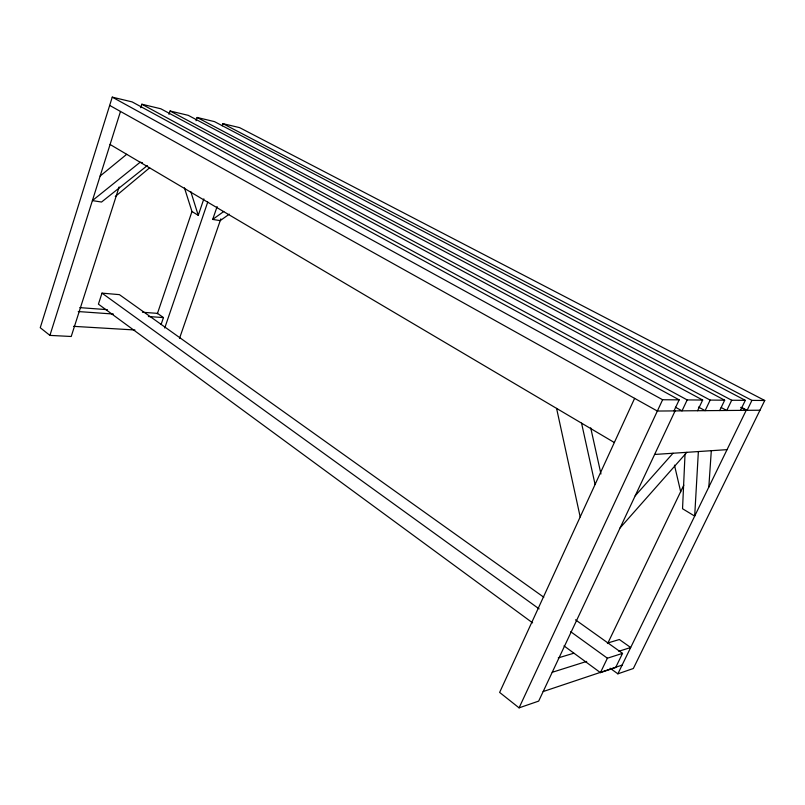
<?xml version="1.0" encoding="UTF-8"?>
<svg xmlns="http://www.w3.org/2000/svg" width="805" height="805" viewBox="0 0 805 805"><rect width="100%" height="100%" fill="white"/><g stroke="black" fill="none" stroke-linecap="round" stroke-linejoin="round"><path stroke-width="1.21" d="M685.025 454.161L682.539 508.74L694.685 516.096L698.368 451.565M708.823 487.075L711.308 450.699M673.976 410.912L679.168 399.864L132.131 101.903L112.257 97.143L40.25 327.716L49.92 335.393L71.222 336.49L119.12 186.931M49.92 335.393L120.488 111.452M140.734 107.689L141.841 104.227L160.819 108.776L702.664 400.035L697.583 410.721M543.798 597.23L119.412 294.64L101.994 293.131L98.421 304.149L532.618 622.869M169 114.37L170.097 110.999L188.249 115.346L724.671 400.196L719.69 410.55M196.018 120.76L197.114 117.47L214.472 121.625L745.319 400.347L740.449 410.379M157.337 313.809L191.922 211.665M222.24 125.801L222.965 123.658L239.598 127.633L764.75 400.488L633.344 668.502L617.868 673.835L610.14 668.22M161.101 324.496L163.455 317.583L157.488 313.366L142.455 312.26M184.426 187.806L191.972 211.524L198.251 215.327L203.856 198.865M164.733 328.017L207.76 202.015M229.294 214.15L220.228 220.62L212.691 219.433L217.119 206.593M179.485 338.472L220.832 218.88M634.612 398.364L499.633 692.421L519.074 707.857L538.676 701.105L675.093 410.902M519.074 707.857L662.616 399.743L679.168 399.864M702.664 400.035L687.178 399.924L682.026 410.852L675.415 407.219M724.671 400.196L710.161 400.085L705.11 410.661L698.488 407.068M607.664 643.517L683.797 485.133M745.319 400.347L731.695 400.246L726.754 410.49L721.22 407.521M564.003 645.892L600.439 672.638L607.393 658.208L622.537 653.368L575.495 619.83M622.537 653.368L615.654 667.536L600.439 672.638M617.868 673.835L746.195 410.329L740.65 407.39M764.75 400.488L751.93 400.387L747.09 410.329L741.536 407.38M620.112 527.869L686.896 452.319M635.165 495.83L673.01 453.245M115.286 196.511L149.66 167.782M100.142 176.043L126.707 154.308M147.335 165.568L101.541 202.035L92.404 200.596L140.14 162.248L142.425 162.691M212.691 219.433L223.79 211.474M543.164 691.555L622.124 665.101M552.21 672.296L586.694 661.408M618.793 651.275L630.687 647.512L619.357 639.512L607.373 643.115M558.268 657.896L573.844 653.207M654.606 454.463L727.046 449.653M759.98 410.218L657.343 411.043L109.671 105.415M73.497 326.337L134.928 329.99M78.236 311.545L113.324 314.031M148.412 316.516L163.455 317.583M79.816 307.631L107.377 309.663M222.965 123.658L751.93 400.387M197.114 117.47L731.695 400.246M170.097 110.999L710.161 400.085M141.841 104.227L687.178 399.924M112.257 97.143L662.616 399.743M110.084 144.487L614.336 442.529M101.994 293.131L539.129 608.902M570.715 631.714L607.393 658.208M190.775 191.55L198.251 215.327M674.459 465.139L680.718 491.895M590.709 427.827L600.953 473.964M581.552 423.148L595.086 484.469M556.587 408.397L580.184 516.931"/></g></svg>
